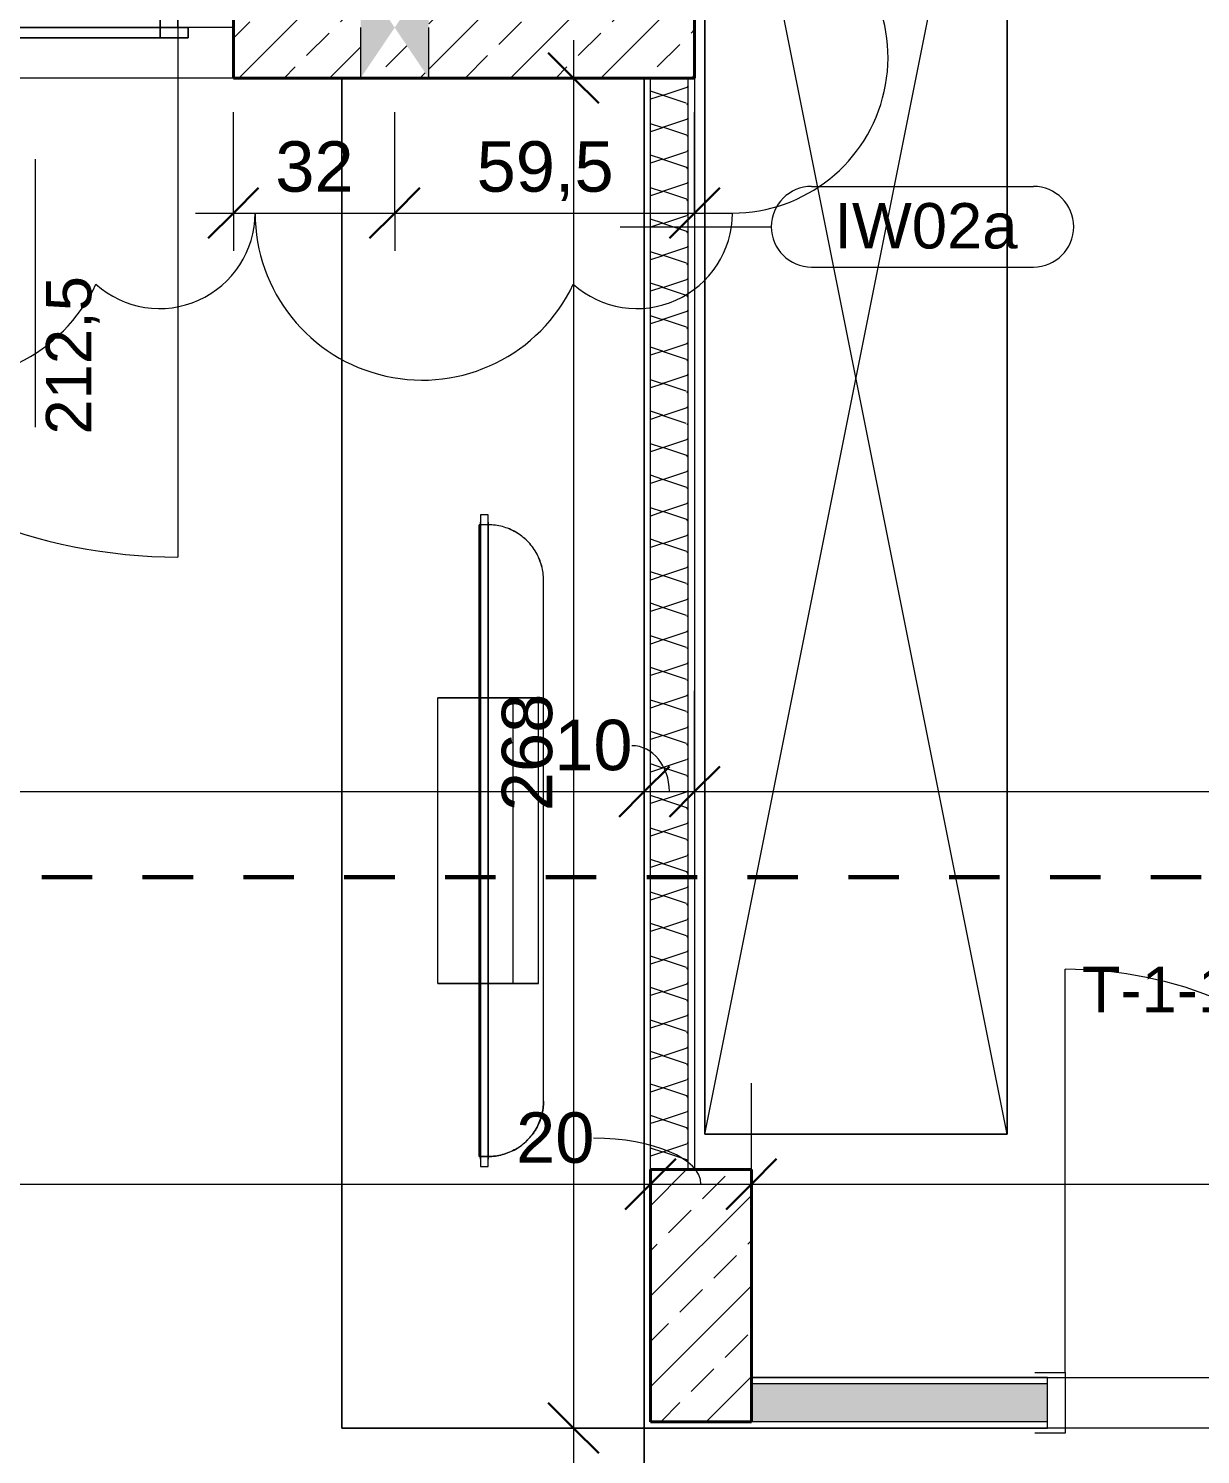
# Model space of a CAD drawing. Header units: metres. Extents: x 3.2 to 50, y 58.8 to 100.4.
# Drawn here: x 24.436 to 26.761, y 83.728 to 86.556 of the extents above; entities that cross this region are included whole.
import ezdxf

# ---------------------------------------------------------------- set-up
doc = ezdxf.new("R2010")
doc.units = ezdxf.units.M
doc.linetypes.add('Achse', pattern=[0.009, 0.005, -0.002, 0, -0.002])
doc.linetypes.add('Verdeckt', pattern=[0.003, 0.002, -0.001])
for name, color, linetype, lineweight in [('A-DETL-GENF_', 92, 'Continuous', 13), ('A-GLAZ-IDEN_', 152, 'Continuous', 9), ('A_2D', 7, 'Continuous', 13), ('A_Bemassung-50_', 4, 'Continuous', 9), ('A_Bemassung_', 4, 'Continuous', 9), ('A_Beschriftung_', 7, 'Continuous', 9), ('A_Decken', 8, 'Continuous', 13), ('A_Durchbruch', 7, 'Verdeckt', 5), ('A_Moebel', 6, 'Continuous', 13), ('A_Raeume', 7, 'Continuous', 13), ('A_Raeume_', 7, 'Continuous', 5), ('A_Tueren', 31, 'Continuous', 13), ('A_Waende', 7, 'Continuous', 13), ('G-ANNO-REVC_', 71, 'Continuous', 9), ('G-ANNO-SYMB_', 111, 'Continuous', 9)]:
    doc.layers.add(name, color=color, linetype=linetype, lineweight=lineweight)
doc.styles.add('Arial_2', font='arial.ttf', dxfattribs={"height": 0.09})
doc.styles.add('Arial_5', font='arial.ttf', dxfattribs={"height": 0.1})
doc.dimstyles.new('WGA-Bemaßung', dxfattribs={"dimscale": 0.3048, "dimtxt": 0.102026, "dimasz": 0.328084, "dimexe": 0.246063, "dimexo": 0.0625, "dimgap": 0.04101, "dimtad": 1, "dimdec": 1, "dimlfac": 100, "dimrnd": 0.5, "dimdsep": 46, "dimtxsty": 'Arial_5', "dimblk1": 'OBLIQUE', "dimblk2": 'OBLIQUE', "dimsah": 1, "dimcen": 0.09, "dimdle": 0.246063, "dimazin": 2, "dimtfac": 1, "dimtdec": 4, "dimtix": 1, "dimtmove": 0, "dimatfit": 3, "dimfxl": 0.656168, "dimfxlon": 1, "dimtvp": 1, "dimtolj": 1, "dimtzin": 0, "dimarcsym": 2})
doc.dimstyles.new('WGA-Bemaßung_2', dxfattribs={"dimscale": 0.3048, "dimtxt": 0.102026, "dimasz": 0.328084, "dimexe": 0.246063, "dimexo": 0.0625, "dimgap": 0.04101, "dimtad": 1, "dimdec": 1, "dimlfac": 100, "dimrnd": 0.5, "dimdsep": 46, "dimtxsty": 'Arial_5', "dimblk1": 'OBLIQUE', "dimblk2": 'OBLIQUE', "dimsah": 1, "dimcen": 0.09, "dimdle": 0.246063, "dimazin": 2, "dimtfac": 1, "dimtdec": 4, "dimtix": 1, "dimtmove": 1, "dimatfit": 3, "dimfxl": 0.656168, "dimfxlon": 1, "dimtvp": 1, "dimtolj": 1, "dimtzin": 0, "dimarcsym": 2})
doc.dimstyles.new('WGA-Bemaßung_3', dxfattribs={"dimscale": 0.3048, "dimtxt": 0.102026, "dimasz": 0.328084, "dimexe": 0.246063, "dimexo": 0.0625, "dimgap": 0.04101, "dimtad": 1, "dimdec": 1, "dimlfac": 100, "dimrnd": 0.5, "dimdsep": 46, "dimtxsty": 'Arial_5', "dimblk1": 'OBLIQUE', "dimblk2": 'OBLIQUE', "dimsah": 1, "dimcen": 0.09, "dimdle": 0.246063, "dimazin": 2, "dimtfac": 1, "dimtdec": 4, "dimtix": 1, "dimtmove": 0, "dimatfit": 3, "dimfxl": 0.656168, "dimfxlon": 1, "dimtvp": 1, "dimtolj": 1, "dimtzin": 0, "dimarcsym": 2})
pattern_1 = [(45, (0, 0), (-0.08980256, 0.08980256), []), (45, (0.0898, 0), (-0.08980256, 0.08980256), [0.0635, -0.03175])]

# ---------------------------------------------------------------- blocks, each defined once
blk = doc.blocks.new('UZ_D1 - SL_0800x2000_Zimmertür_Stahlzarge_GK-7175508-263_PP_01OG_BT1')
at = {"layer": 'A_Tueren', "lineweight": 5}
for p, q in [((-0.4, 0.06), (-0.46, 0.06)), ((-0.4, -0.06), (-0.4, 0.06)), ((0.4, 0.06), (0.46, 0.06)), ((0.4, -0.06), (0.4, 0.06)), ((-0.46, -0.06), (-0.4, -0.06)), ((0.46, -0.06), (0.4, -0.06)), ((0.4, -0.06), (0.4, -0.86))]:
    blk.add_line(p, q, dxfattribs=at)
blk.add_arc((0.4, -0.06), 0.8, 180, 270, dxfattribs=at)
blk = doc.blocks.new('Moeb_Schrank - Sideboard_50cm-3957478-263_PP_01OG_BT1')
at = {"layer": 'A_Moebel', "color": 8}
for p, q in [((2.6775, 0.6), (0, 0.6)), ((0, 0.6), (0, 0)), ((0, 0), (0, 0.6)), ((0, 0.6), (2.6775, 0.6)), ((2.6775, 0.6), (2.6775, 0)), ((2.6775, 0), (0, 0))]:
    blk.add_line(p, q, dxfattribs=at)
blk = doc.blocks.new('Moeb_TV - 48 Zoll-V18-263_PP_01OG_BT1')
at = {"layer": 'A_Moebel', "lineweight": 5}
for p, q in [((0.5126, 0.0585), (-0.5205, 0.0585)), ((0.5126, 0.0585), (-0.5205, 0.0585)), ((-0.2872, -0.0015), (-0.2872, 0.0485)), ((-0.2872, 0.0485), (-0.2872, -0.0515)), ((0.2793, 0.0485), (-0.2872, 0.0485)), ((0.2793, 0.0485), (0.2793, -0.0015)), ((0.2793, -0.0515), (0.2793, 0.0485)), ((-0.2872, -0.0515), (-0.2872, -0.0015)), ((0.2793, -0.0015), (-0.2872, -0.0015)), ((0.2793, -0.0015), (0.2793, -0.0515)), ((-0.6505, -0.0515), (-0.6505, -0.0665)), ((-0.6499, -0.0515), (-0.6505, -0.0515)), ((-0.6355, -0.0515), (-0.6505, -0.0515)), ((-0.6484, -0.0515), (-0.6499, -0.0515)), ((-0.6461, -0.0515), (-0.6484, -0.0515)), ((-0.643, -0.0515), (-0.6461, -0.0515)), ((-0.6393, -0.0515), (-0.643, -0.0515)), ((-0.6355, -0.0515), (-0.6393, -0.0515)), ((-0.6305, -0.0515), (-0.6355, -0.0515)), ((-0.6355, -0.0515), (0.6276, -0.0515)), ((0.6226, -0.0515), (-0.6305, -0.0515)), ((-0.6305, -0.0515), (0.6226, -0.0515)), ((-0.6305, -0.0515), (-0.6305, -0.0665)), ((-0.6305, -0.0515), (-0.6305, -0.0665)), ((-0.2872, -0.0515), (-0.6305, -0.0515)), ((0.6226, -0.0515), (-0.6305, -0.0515)), ((-0.6305, -0.0515), (0.6226, -0.0515)), ((-0.6305, -0.0515), (-0.6305, -0.0665)), ((-0.6305, -0.0515), (-0.6305, -0.0665)), ((-0.6305, -0.0515), (0.6226, -0.0515)), ((0.6226, -0.0515), (-0.6305, -0.0515)), ((-0.2872, -0.0515), (-0.2872, -0.0665)), ((-0.2872, -0.0665), (-0.2872, -0.0515)), ((-0.2872, -0.0515), (0.2793, -0.0515)), ((-0.2872, -0.0515), (0.2793, -0.0515)), ((0.2793, -0.0515), (-0.2872, -0.0515)), ((0.2793, -0.0515), (0.2793, -0.0665)), ((0.2793, -0.0665), (0.2793, -0.0515)), ((0.6226, -0.0515), (0.2793, -0.0515)), ((0.6226, -0.0665), (0.6226, -0.0515)), ((0.6226, -0.0515), (0.6226, -0.0665)), ((0.6276, -0.0515), (0.6226, -0.0515)), ((0.6226, -0.0665), (0.6226, -0.0515)), ((0.6226, -0.0515), (0.6226, -0.0665)), ((0.6426, -0.0515), (0.6276, -0.0515)), ((0.6314, -0.0515), (0.6276, -0.0515)), ((0.6351, -0.0515), (0.6314, -0.0515)), ((0.6382, -0.0515), (0.6351, -0.0515)), ((0.6406, -0.0515), (0.6382, -0.0515)), ((0.6421, -0.0515), (0.6406, -0.0515)), ((0.6426, -0.0515), (0.6421, -0.0515)), ((0.6426, -0.0665), (0.6426, -0.0515)), ((-0.6505, -0.0665), (-0.6355, -0.0665)), ((-0.6505, -0.0665), (-0.6499, -0.0665)), ((-0.6499, -0.0665), (-0.6484, -0.0665)), ((-0.6484, -0.0665), (-0.6461, -0.0665)), ((-0.6461, -0.0665), (-0.643, -0.0665)), ((-0.643, -0.0665), (-0.6393, -0.0665)), ((-0.6393, -0.0665), (-0.6355, -0.0665)), ((0.6276, -0.0665), (-0.6355, -0.0665)), ((-0.6355, -0.0665), (-0.6305, -0.0665)), ((-0.6305, -0.0665), (-0.6305, -0.0695)), ((-0.6305, -0.0665), (-0.6305, -0.0695)), ((-0.6305, -0.0665), (-0.5705, -0.0665)), ((-0.5705, -0.0665), (-0.6305, -0.0665)), ((-0.6305, -0.0665), (0.6226, -0.0665)), ((0.6226, -0.0695), (-0.6305, -0.0695)), ((-0.6305, -0.0695), (-0.5705, -0.0695)), ((-0.5705, -0.0665), (0.5626, -0.0665)), ((0.5626, -0.0665), (-0.5705, -0.0665)), ((-0.5705, -0.0695), (-0.5705, -0.0665)), ((-0.5705, -0.0665), (-0.5705, -0.0695)), ((-0.5705, -0.0665), (0.5626, -0.0665)), ((0.5626, -0.0665), (-0.5705, -0.0665)), ((-0.5705, -0.0695), (0.5626, -0.0695)), ((-0.5705, -0.0695), (0.5626, -0.0695)), ((0.5626, -0.0695), (-0.5705, -0.0695)), ((-0.2872, -0.0665), (-0.2872, -0.0695)), ((-0.2872, -0.0695), (-0.2872, -0.0665)), ((-0.2872, -0.0695), (-0.2872, -0.1515)), ((-0.2872, -0.1515), (-0.2872, -0.0695)), ((0.2793, -0.0665), (0.2793, -0.0695)), ((0.2793, -0.0695), (0.2793, -0.0665)), ((0.2793, -0.0695), (0.2793, -0.1515)), ((0.2793, -0.1515), (0.2793, -0.0695)), ((0.5626, -0.0665), (0.5626, -0.0695)), ((0.5626, -0.0665), (0.5626, -0.0695)), ((0.5626, -0.0665), (0.6226, -0.0665)), ((0.6226, -0.0665), (0.5626, -0.0665)), ((0.5626, -0.0695), (0.6226, -0.0695)), ((0.6226, -0.0695), (0.6226, -0.0665)), ((0.6226, -0.0665), (0.6226, -0.0695)), ((0.6226, -0.0665), (0.6276, -0.0665)), ((0.6276, -0.0665), (0.6314, -0.0665)), ((0.6276, -0.0665), (0.6426, -0.0665)), ((0.6314, -0.0665), (0.6351, -0.0665)), ((0.6351, -0.0665), (0.6382, -0.0665)), ((0.6382, -0.0665), (0.6406, -0.0665)), ((0.6406, -0.0665), (0.6421, -0.0665)), ((0.6421, -0.0665), (0.6426, -0.0665)), ((0.2793, -0.1515), (-0.2872, -0.1515)), ((0.2793, -0.1515), (-0.2872, -0.1515))]:
    blk.add_line(p, q, dxfattribs=at)
for centre, start, end in [((-0.5205, -0.0515), 90, 105), ((0.5126, -0.0515), 75, 90), ((-0.5205, -0.0515), 120, 135), ((-0.5205, -0.0515), 105, 120), ((0.5126, -0.0515), 60, 75), ((0.5126, -0.0515), 45, 60), ((-0.5205, -0.0515), 150, 165), ((-0.5205, -0.0515), 135, 150), ((0.5126, -0.0515), 30, 45), ((0.5126, -0.0515), 15, 30), ((-0.5205, -0.0515), 165, 180), ((0.5126, -0.0515), 0, 15)]:
    blk.add_arc(centre, 0.11, start, end, dxfattribs=at)
for points in [[(-0.5205, 0.0585), (-0.5254, 0.0585), (-0.535, 0.0579), (-0.549, 0.0551), (-0.5604, 0.0512), (-0.5692, 0.0473), (-0.5755, 0.0439), (-0.5816, 0.0401), (-0.5875, 0.0359), (-0.5931, 0.0313), (-0.5983, 0.0264), (-0.6032, 0.0211), (-0.6078, 0.0156), (-0.612, 0.0097), (-0.617, 0.0015), (-0.6224, -0.0092), (-0.6286, -0.0275), (-0.6304, -0.0419), (-0.6305, -0.0515)], [(0.5126, 0.0585), (0.5174, 0.0585), (0.527, 0.0579), (0.5411, 0.0551), (0.5525, 0.0512), (0.5613, 0.0473), (0.5676, 0.0439), (0.5737, 0.0401), (0.5796, 0.0359), (0.5851, 0.0313), (0.5904, 0.0264), (0.5953, 0.0211), (0.5999, 0.0156), (0.6041, 0.0097), (0.6092, 0.0015), (0.6145, -0.0092), (0.6207, -0.0275), (0.6226, -0.0419), (0.6226, -0.0515)]]:
    blk.add_open_spline(points, degree=3, knots=[0, 0, 0, 0, 0.083333, 0.166667, 0.25, 0.291667, 0.333333, 0.375, 0.416667, 0.458333, 0.5, 0.541667, 0.583333, 0.625, 0.666667, 0.75, 0.833333, 1, 1, 1, 1], dxfattribs=at)
blk = doc.blocks.new('Moeb_Schrank - Schrank_2m_60cm-8020027-263_PP_01OG_BT1')
at = {"layer": 'A_Moebel', "color": 8}
for p, q in [((0, 0), (3, 0.6)), ((0, 0.6), (3, 0)), ((3, 0.6), (0, 0.6)), ((0, 0.6), (0, 0)), ((0, 0), (0, 0.6)), ((0, 0.6), (3, 0.6)), ((0, 0), (3, 0)), ((3, 0), (0, 0))]:
    blk.add_line(p, q, dxfattribs=at)
blk = doc.blocks.new('Allg_Nachströmöffnung1 - DN 135-10778190-263_PP_01OG_BT1')
at = {"layer": 'A-DETL-GENF_', "linetype": 'Verdeckt', "lineweight": 5}
for points in [[(0.125, 0), (0.0575, 0.1), (0.0575, -0.1), (0.0837, -0.0612)], [(0.1925, 0.0426), (0.1925, 0.1), (0.125, 0), (0.1925, -0.1), (0.1925, -0.0612)]]:
    blk.add_hatch(color=256, dxfattribs=at).paths.add_polyline_path(points)
at = {"layer": 'A_Durchbruch'}
for p, q in [((0.0575, 0.1), (0.0575, -0.26)), ((0.1925, 0.1), (0.1925, -0.26))]:
    blk.add_line(p, q, dxfattribs=at)
blk = doc.blocks.new('Fens_Tuer_2tlg - DK_DF_SL_1770x2680_Terrassentür-10215667-263_PP_01OG_BT1')
at = {"layer": 'A_2D', "lineweight": 5}
for p, q in [((-0.775, 0), (-0.775, 1.05)), ((-0.885, 0.1), (0.885, 0.1)), ((-0.885, 0.1), (0.885, 0.1)), ((-0.885, 0.1), (0.885, 0.1)), ((-0.885, -0.1), (-0.885, 0.1)), ((-0.885, 0.1), (-0.885, -0.1)), ((0.885, 0.1), (0.885, -0.1)), ((0.885, -0.1), (0.885, 0.1)), ((-0.795, 0.02), (-0.74, 0.02)), ((-0.795, 0), (-0.795, 0.02)), ((-0.795, 0.02), (-0.795, 0)), ((0.295, 0.02), (-0.795, 0.02)), ((-0.74, 0.02), (-0.74, -0.07)), ((-0.74, -0.07), (-0.74, 0.02)), ((-0.74, 0.02), (0.24, 0.02)), ((0.24, 0.02), (0.295, 0.02)), ((0.24, -0.07), (0.24, 0.02)), ((0.24, -0.07), (0.24, 0.02)), ((0.295, 0.02), (0.295, 0)), ((0.295, 0.02), (0.295, 0)), ((-0.885, -0.1), (-0.885, 0)), ((-0.885, 0), (-0.775, 0)), ((-0.885, 0), (0.885, 0)), ((-0.885, -0.1), (-0.885, 0)), ((-0.775, 0), (-0.795, 0)), ((-0.795, 0), (0.295, 0)), ((-0.775, -0.07), (-0.775, 0)), ((-0.775, 0), (-0.775, -0.07)), ((0.275, 0), (-0.775, 0)), ((-0.775, 0), (-0.775, -0.1)), ((0.275, 0), (-0.775, 0)), ((-0.775, -0.1), (-0.775, 0)), ((-0.74, -0.018), (0.24, -0.018)), ((-0.74, -0.032), (-0.74, -0.018)), ((-0.74, -0.018), (-0.74, -0.032)), ((0.24, -0.018), (-0.74, -0.018)), ((0.24, -0.018), (0.24, -0.032)), ((0.24, -0.032), (0.24, -0.018)), ((0.275, 0), (0.275, -0.07)), ((0.295, 0), (0.275, 0)), ((0.275, 0), (0.275, -0.07)), ((0.275, -0.1), (0.275, 0)), ((0.275, 0), (0.385, 0)), ((0.275, -0.1), (0.275, 0)), ((0.385, 0), (0.385, -0.1)), ((0.775, 0), (0.385, 0)), ((0.385, -0.1), (0.385, 0)), ((0.775, -0.1), (0.775, 0)), ((0.775, 0), (0.885, 0)), ((0.775, -0.1), (0.775, 0)), ((0.885, 0), (0.885, -0.1)), ((0.885, -0.1), (0.885, 0)), ((0.24, -0.032), (-0.74, -0.032)), ((-0.74, -0.032), (0.24, -0.032)), ((0.385, -0.043), (0.775, -0.043)), ((0.385, -0.057), (0.385, -0.043)), ((0.385, -0.043), (0.385, -0.057)), ((0.775, -0.043), (0.385, -0.043)), ((0.775, -0.043), (0.775, -0.057)), ((0.775, -0.057), (0.775, -0.043)), ((-0.74, -0.07), (-0.775, -0.07)), ((-0.775, -0.07), (0.275, -0.07)), ((0.24, -0.07), (-0.74, -0.07)), ((0.275, -0.07), (0.24, -0.07)), ((0.775, -0.057), (0.385, -0.057)), ((0.385, -0.057), (0.775, -0.057)), ((-0.885, -0.1), (0.885, -0.1)), ((0.885, -0.1), (-0.885, -0.1)), ((-0.775, -0.1), (-0.885, -0.1)), ((0.885, -0.1), (-0.885, -0.1)), ((-0.775, -0.1), (0.275, -0.1)), ((0.385, -0.1), (0.275, -0.1)), ((0.385, -0.1), (0.775, -0.1)), ((0.885, -0.1), (0.775, -0.1)), ((-0.81, -0.26), (0.81, -0.26))]:
    blk.add_line(p, q, dxfattribs=at)
blk.add_arc((-0.775, 0), 1.05, 360, 90, dxfattribs=at)
blk = doc.blocks.new('BS_Fens_Tuer - unten-7645928-263_PP_01OG_BT1')
at = {"layer": 'A-GLAZ-IDEN_'}
blk.add_line((0, 0.000124), (0, -0.010513), dxfattribs=at)
blk = doc.blocks.new('BS_Wand_Lollipop - rechts_oben-2026913-263_PP_01OG_BT1')
at = {"layer": 'A_Beschriftung_'}
for p, q in [((0.0046, 0.0016), (0.0134, 0.0016)), ((-0.003, 0), (0.003, 0)), ((0.0046, -0.0016), (0.0134, -0.0016))]:
    blk.add_line(p, q, dxfattribs=at)
for centre, start, end in [((0.0046, 0), 90, 270), ((0.0134, 0), 270, 90)]:
    blk.add_arc(centre, 0.0016, start, end, dxfattribs=at)
blk = doc.blocks.new('DIMBLOCK292-263_PP_01OG_BT1')
at = {"layer": 'A_Bemassung-50_', "transparency": 16777216}
for p, q in [((22.3202, 85.0428), (22.3202, 85.2428)), ((25.6577, 85.0428), (25.6577, 85.2428)), ((22.3202, 85.0428), (25.6577, 85.0428)), ((22.3202, 85.0428), (22.3202, 84.9678)), ((25.6577, 85.0428), (25.6577, 84.9678))]:
    blk.add_line(p, q, dxfattribs=at)
at = {"layer": 'A_Bemassung-50_', "lineweight": 35, "transparency": 16777216}
for p, q in [((22.3202, 85.0428), (22.3702, 85.0928)), ((25.6577, 85.0428), (25.7077, 85.0928)), ((22.3202, 85.0428), (22.2702, 84.9928)), ((25.6577, 85.0428), (25.6077, 84.9928))]:
    blk.add_line(p, q, dxfattribs=at)
at = {"layer": 'A_Bemassung-50_', "color": 0, "transparency": 16777216, "insert": (23.8736, 85.1852), "char_height": 0.1, "width": 0.276883, "attachment_point": 1, "line_spacing_factor": 0.941778, "style": 'Arial_5'}
blk.add_mtext('334', dxfattribs=at)
blk = doc.blocks.new('_Oblique')
at = {"color": 0, "linetype": 'ByBlock', "lineweight": -2}
blk.add_line((-0.5, -0.5), (0.5, 0.5), dxfattribs=at)
blk = doc.blocks.new('DIMBLOCK293-263_PP_01OG_BT1')
at = {"layer": 'A_Bemassung-50_', "transparency": 16777216}
for p, q in [((25.6577, 85.0428), (25.6577, 85.2428)), ((25.7577, 85.0428), (25.7577, 85.2428)), ((25.6577, 85.0428), (25.7577, 85.0428)), ((25.6577, 85.0428), (25.6577, 84.9678)), ((25.7577, 85.0428), (25.7577, 84.9678))]:
    blk.add_line(p, q, dxfattribs=at)
at = {"layer": 'A_Bemassung-50_', "lineweight": 35, "transparency": 16777216}
for p, q in [((25.6577, 85.0428), (25.7077, 85.0928)), ((25.7577, 85.0428), (25.8077, 85.0928)), ((25.6577, 85.0428), (25.6077, 84.9928)), ((25.7577, 85.0428), (25.7077, 84.9928))]:
    blk.add_line(p, q, dxfattribs=at)
at = {"layer": 'A_Bemassung-50_', "transparency": 16777216}
blk.add_ellipse((25.633, 85.0428), major_axis=(0, 0.091), ratio=0.820809, start_param=4.712389, end_param=6.283185, dxfattribs=at)
at = {"layer": 'A_Bemassung-50_', "color": 0, "transparency": 16777216, "insert": (25.4792, 85.1852), "char_height": 0.1, "width": 0.184588, "attachment_point": 1, "line_spacing_factor": 0.941778, "style": 'Arial_5'}
blk.add_mtext('10', dxfattribs=at)
blk = doc.blocks.new('DIMBLOCK294-263_PP_01OG_BT1')
at = {"layer": 'A_Bemassung-50_', "transparency": 16777216}
for p, q in [((25.7577, 85.0428), (25.7577, 85.2428)), ((29.2977, 85.0428), (29.2977, 85.2428)), ((25.7577, 85.0428), (29.2977, 85.0428)), ((25.7577, 85.0428), (25.7577, 84.9678)), ((29.2977, 85.0428), (29.2977, 84.9678))]:
    blk.add_line(p, q, dxfattribs=at)
at = {"layer": 'A_Bemassung-50_', "lineweight": 35, "transparency": 16777216}
for p, q in [((25.7577, 85.0428), (25.8077, 85.0928)), ((29.2977, 85.0428), (29.3477, 85.0928)), ((25.7577, 85.0428), (25.7077, 84.9928)), ((29.2977, 85.0428), (29.2477, 84.9928))]:
    blk.add_line(p, q, dxfattribs=at)
at = {"layer": 'A_Bemassung-50_', "color": 0, "transparency": 16777216, "insert": (27.4123, 85.1852), "char_height": 0.1, "width": 0.276883, "attachment_point": 1, "line_spacing_factor": 0.941778, "style": 'Arial_5'}
blk.add_mtext('354', dxfattribs=at)
blk = doc.blocks.new('DIMBLOCK435-263_PP_01OG_BT1')
at = {"layer": 'A_Bemassung-50_', "transparency": 16777216}
for p, q in [((25.5174, 86.533), (25.5174, 83.7805)), ((25.5174, 86.458), (25.4424, 86.458)), ((25.5174, 86.458), (25.7174, 86.458)), ((25.5174, 83.7805), (25.4424, 83.7805)), ((25.5174, 83.7805), (25.7174, 83.7805))]:
    blk.add_line(p, q, dxfattribs=at)
at = {"layer": 'A_Bemassung-50_', "lineweight": 35, "transparency": 16777216}
for p, q in [((25.5174, 86.458), (25.4674, 86.508)), ((25.5174, 86.458), (25.5674, 86.408)), ((25.5174, 83.7805), (25.4674, 83.8305)), ((25.5174, 83.7805), (25.5674, 83.7305))]:
    blk.add_line(p, q, dxfattribs=at)
at = {"layer": 'A_Bemassung-50_', "color": 0, "transparency": 16777216, "insert": (25.3751, 85.0039), "char_height": 0.1, "width": 0.276883, "attachment_point": 1, "rotation": 90, "line_spacing_factor": 0.941778, "style": 'Arial_5'}
blk.add_mtext('268', dxfattribs=at)
blk = doc.blocks.new('DIMBLOCK436-263_PP_01OG_BT1')
at = {"layer": 'A_Bemassung-50_', "lineweight": 35, "transparency": 16777216}
for p, q in [((25.5174, 83.7805), (25.4674, 83.8305)), ((25.5174, 83.7805), (25.5674, 83.7305)), ((25.5174, 82.5805), (25.4674, 82.6305)), ((25.5174, 82.5805), (25.5674, 82.5305))]:
    blk.add_line(p, q, dxfattribs=at)
at = {"layer": 'A_Bemassung-50_', "transparency": 16777216}
for p, q in [((25.5174, 83.7805), (25.4424, 83.7805)), ((25.5174, 83.7805), (25.5174, 82.5805)), ((25.5174, 83.7805), (25.7174, 83.7805)), ((25.5174, 82.5805), (25.4424, 82.5805)), ((25.5174, 82.5805), (25.7174, 82.5805))]:
    blk.add_line(p, q, dxfattribs=at)
at = {"layer": 'A_Bemassung-50_', "color": 0, "transparency": 16777216, "insert": (25.3751, 83.0651), "char_height": 0.1, "width": 0.276883, "attachment_point": 1, "rotation": 90, "line_spacing_factor": 0.941778, "style": 'Arial_5'}
blk.add_mtext('120', dxfattribs=at)
blk = doc.blocks.new('DIMBLOCK479-263_PP_01OG_BT1')
at = {"layer": 'A_Bemassung-50_', "transparency": 16777216}
for p, q in [((22.2577, 84.2642), (22.2577, 84.4642)), ((25.6702, 84.2642), (25.6702, 84.4642)), ((22.2577, 84.2642), (25.6702, 84.2642)), ((22.2577, 84.2642), (22.2577, 84.1892)), ((25.6702, 84.2642), (25.6702, 84.1892))]:
    blk.add_line(p, q, dxfattribs=at)
at = {"layer": 'A_Bemassung-50_', "lineweight": 35, "transparency": 16777216}
for p, q in [((22.2577, 84.2642), (22.3077, 84.3142)), ((25.6702, 84.2642), (25.7202, 84.3142)), ((22.2577, 84.2642), (22.2077, 84.2142)), ((25.6702, 84.2642), (25.6202, 84.2142))]:
    blk.add_line(p, q, dxfattribs=at)
at = {"layer": 'A_Bemassung-50_', "color": 0, "transparency": 16777216, "insert": (23.7905, 84.4065), "char_height": 0.1, "width": 0.416266, "attachment_point": 1, "line_spacing_factor": 0.941778, "style": 'Arial_5'}
blk.add_mtext('341,5', dxfattribs=at)
blk = doc.blocks.new('DIMBLOCK480-263_PP_01OG_BT1')
at = {"layer": 'A_Bemassung-50_', "transparency": 16777216}
for p, q in [((25.6702, 84.2642), (25.6702, 84.4642)), ((25.8702, 84.2642), (25.8702, 84.4642)), ((25.6702, 84.2642), (25.8702, 84.2642)), ((25.6702, 84.2642), (25.6702, 84.1892)), ((25.8702, 84.2642), (25.8702, 84.1892))]:
    blk.add_line(p, q, dxfattribs=at)
at = {"layer": 'A_Bemassung-50_', "lineweight": 35, "transparency": 16777216}
for p, q in [((25.6702, 84.2642), (25.7202, 84.3142)), ((25.8702, 84.2642), (25.9202, 84.3142)), ((25.6702, 84.2642), (25.6202, 84.2142)), ((25.8702, 84.2642), (25.8202, 84.2142))]:
    blk.add_line(p, q, dxfattribs=at)
at = {"layer": 'A_Bemassung-50_', "transparency": 16777216}
blk.add_ellipse((25.5574, 84.2642), major_axis=(0.2128, 0), ratio=0.427538, start_param=0, end_param=1.570796, dxfattribs=at)
at = {"layer": 'A_Bemassung-50_', "color": 0, "transparency": 16777216, "insert": (25.4035, 84.4065), "char_height": 0.1, "width": 0.184588, "attachment_point": 1, "line_spacing_factor": 0.941778, "style": 'Arial_5'}
blk.add_mtext('20', dxfattribs=at)
blk = doc.blocks.new('DIMBLOCK481-263_PP_01OG_BT1')
at = {"layer": 'A_Bemassung-50_', "transparency": 16777216}
for p, q in [((25.8702, 84.2642), (25.8702, 84.4642)), ((32.4677, 84.2642), (32.4677, 84.4642)), ((25.8702, 84.2642), (32.4677, 84.2642)), ((25.8702, 84.2642), (25.8702, 84.1892)), ((32.4677, 84.2642), (32.4677, 84.1892))]:
    blk.add_line(p, q, dxfattribs=at)
at = {"layer": 'A_Bemassung-50_', "lineweight": 35, "transparency": 16777216}
for p, q in [((25.8702, 84.2642), (25.9202, 84.3142)), ((32.4677, 84.2642), (32.5177, 84.3142)), ((25.8702, 84.2642), (25.8202, 84.2142)), ((32.4677, 84.2642), (32.4177, 84.2142))]:
    blk.add_line(p, q, dxfattribs=at)
at = {"layer": 'A_Bemassung-50_', "color": 0, "transparency": 16777216, "insert": (29.0536, 84.4065), "char_height": 0.1, "width": 0.276883, "attachment_point": 1, "line_spacing_factor": 0.941778, "style": 'Arial_5'}
blk.add_mtext('660', dxfattribs=at)
blk = doc.blocks.new('DIMBLOCK638-263_PP_01OG_BT1')
at = {"layer": 'A_Bemassung-50_', "transparency": 16777216}
for p, q in [((24.8427, 86.1903), (24.8427, 86.3903)), ((25.1627, 86.1903), (25.1627, 86.3903)), ((24.7677, 86.1903), (25.1627, 86.1903)), ((24.8427, 86.1903), (24.8427, 86.1153)), ((25.1627, 86.1903), (25.1627, 86.1153))]:
    blk.add_line(p, q, dxfattribs=at)
at = {"layer": 'A_Bemassung-50_', "lineweight": 35, "transparency": 16777216}
for p, q in [((24.8427, 86.1903), (24.8927, 86.2403)), ((25.1627, 86.1903), (25.2127, 86.2403)), ((24.8427, 86.1903), (24.7927, 86.1403)), ((25.1627, 86.1903), (25.1127, 86.1403))]:
    blk.add_line(p, q, dxfattribs=at)
at = {"layer": 'A_Bemassung-50_', "color": 0, "transparency": 16777216, "insert": (24.9258, 86.3326), "char_height": 0.1, "width": 0.184588, "attachment_point": 1, "line_spacing_factor": 0.941778, "style": 'Arial_5'}
blk.add_mtext('32', dxfattribs=at)
blk = doc.blocks.new('DIMBLOCK639-263_PP_01OG_BT1')
at = {"layer": 'A_Bemassung-50_', "transparency": 16777216}
for p, q in [((25.1627, 86.1903), (25.1627, 86.3903)), ((25.7577, 86.1903), (25.7577, 86.3903)), ((25.1627, 86.1903), (25.8327, 86.1903)), ((25.1627, 86.1903), (25.1627, 86.1153)), ((25.7577, 86.1903), (25.7577, 86.1153))]:
    blk.add_line(p, q, dxfattribs=at)
at = {"layer": 'A_Bemassung-50_', "lineweight": 35, "transparency": 16777216}
for p, q in [((25.1627, 86.1903), (25.2127, 86.2403)), ((25.7577, 86.1903), (25.8077, 86.2403)), ((25.1627, 86.1903), (25.1127, 86.1403)), ((25.7577, 86.1903), (25.7077, 86.1403))]:
    blk.add_line(p, q, dxfattribs=at)
at = {"layer": 'A_Bemassung-50_', "color": 0, "transparency": 16777216, "insert": (25.3252, 86.3326), "char_height": 0.1, "width": 0.323972, "attachment_point": 1, "line_spacing_factor": 0.941778, "style": 'Arial_5'}
blk.add_mtext('59,5', dxfattribs=at)
blk = doc.blocks.new('Family - ___-11870166-263_PP_01OG_BT1')
at = {"layer": 'G-ANNO-REVC_'}
for centre, radius, start, end in [((25.8327, 86.4989), 0.3086, 270, 64.7912), ((24.2703, 86.1903), 0.3314, 180, 334.7912), ((24.6964, 86.1903), 0.1894, 228.1897, 0), ((25.2172, 86.1903), 0.3314, 180, 334.7912), ((25.6433, 86.1903), 0.1894, 228.1897, 0)]:
    blk.add_arc(centre, radius, start, end, dxfattribs=at)

msp = doc.modelspace()

# ---------------------------------------------------------------- hatches: boundary and pattern name
at = {"layer": 'A_Waende', "lineweight": 5}
h = msp.add_hatch(dxfattribs=at)
h.set_pattern_fill('FP_1', color=250, style=0, pattern_type=2)
h.set_pattern_definition(pattern_1)
h.paths.add_polyline_path([(25.1627, 86.558), (25.0952, 86.458), (25.2302, 86.458), (25.183, 86.5279)])
h.paths.add_polyline_path([(25.2302, 86.658), (25.0952, 86.658), (25.1627, 86.558), (25.183, 86.5881)])
h.paths.add_polyline_path([(25.6756, 86.458), (25.7577, 86.458), (25.7577, 86.658), (25.2302, 86.658), (25.2302, 86.458), (25.6702, 86.458)])
h.paths.add_polyline_path([(22.3027, 86.458), (23.0727, 86.458), (23.0727, 86.658), (22.2577, 86.658), (22.2577, 86.458)])
h.paths.add_polyline_path([(25.0577, 86.458), (25.0952, 86.458), (25.0952, 86.658), (24.8427, 86.658), (24.8427, 86.458), (24.8709, 86.458)])
h = msp.add_hatch(dxfattribs=at)
h.set_pattern_fill('FP_57', color=250, angle=45, style=0, pattern_type=2)
h.set_pattern_definition([(135, (25.75778, 85.37537), (-0.254, 0.1270034), [0.02245, -0.15715]), (135, (25.64676, 85.42274), (-0.254, 0.1270034), [0.02245, -0.15715]), (135, (25.75778, 85.439005), (-0.254, 0.1270034), [0.02245, -0.15715]), (135, (25.64676, 85.48638), (-0.254, 0.1270034), [0.02245, -0.15715]), (161.565, (25.741515, 85.39163), (-0.5079977, 0.1270007), [0.0502, -0.35141]), (161.565, (25.69414, 85.407893), (-0.5079977, 0.1270007), [0.0502, -0.35141]), (161.565, (25.741515, 85.45527), (-0.5079977, 0.1270007), [0.0502, -0.35141]), (161.565, (25.69414, 85.470118), (-0.5079977, 0.1270007), [0.0502, -0.35141]), (225, (25.64676, 85.39163), (0.254, 0.1270034), [0.02245, -0.15715]), (225, (25.75778, 85.439005), (0.254, 0.1270034), [0.02245, -0.15715]), (225, (25.64676, 85.45527), (0.254, 0.1270034), [0.02245, -0.15715]), (225, (25.75778, 85.502645), (0.254, 0.1270034), [0.02245, -0.15715]), (198.435, (25.69414, 85.407893), (0.5079977, 0.1270007), [0.0502, -0.35141]), (198.435, (25.741515, 85.42274), (0.5079977, 0.1270007), [0.0502, -0.35141]), (198.435, (25.69414, 85.470118), (0.5079977, 0.1270007), [0.0502, -0.35141]), (198.435, (25.741515, 85.48638), (0.5079977, 0.1270007), [0.0502, -0.35141])])
h.paths.add_polyline_path([(25.7452, 84.293), (25.7452, 86.458), (25.6702, 86.458), (25.6702, 84.293)])
h = msp.add_hatch(dxfattribs=at)
h.set_pattern_fill('FP_1', color=250, style=0, pattern_type=2)
h.set_pattern_definition(pattern_1)
h.paths.add_polyline_path([(25.7827, 83.793), (25.8702, 83.793), (25.8702, 84.293), (25.6702, 84.293), (25.6702, 83.793)])
h = msp.add_hatch(dxfattribs=at)
h.set_pattern_fill('FP_60', color=250, angle=-135, style=0, pattern_type=2)
h.set_pattern_definition([(225, (29.16886, 83.88054), (-0.1270034, -0.2539998), [0.02245, -0.15715]), (225, (29.12149, 83.76953), (-0.1270034, -0.2539998), [0.02245, -0.15715]), (225, (29.10522, 83.88054), (-0.1270034, -0.2539998), [0.02245, -0.15715]), (225, (29.05785, 83.76953), (-0.1270034, -0.2539998), [0.02245, -0.15715]), (251.565, (29.153305, 83.864986), (-0.1270007, -0.50799766), [0.0502, -0.35141]), (251.565, (29.13775, 83.816902), (-0.1270007, -0.50799766), [0.0502, -0.35141]), (251.565, (29.089666, 83.864986), (-0.1270007, -0.50799766), [0.0502, -0.35141]), (251.565, (29.07411, 83.816902), (-0.1270007, -0.50799766), [0.0502, -0.35141]), (315, (29.1526, 83.76953), (-0.1270034, 0.2539998), [0.02245, -0.15715]), (315, (29.10522, 83.88054), (-0.1270034, 0.2539998), [0.02245, -0.15715]), (315, (29.08967, 83.76882), (-0.1270034, 0.2539998), [0.02245, -0.15715]), (315, (29.04158, 83.88054), (-0.1270034, 0.2539998), [0.02245, -0.15715]), (288.435, (29.13775, 83.816902), (-0.1270007, 0.50799766), [0.0502, -0.35141]), (288.435, (29.121486, 83.86428), (-0.1270007, 0.50799766), [0.0502, -0.35141]), (288.435, (29.07411, 83.816902), (-0.1270007, 0.50799766), [0.0502, -0.35141]), (288.435, (29.057846, 83.86428), (-0.1270007, 0.50799766), [0.0502, -0.35141])])
h.paths.add_polyline_path([(25.89, 83.793), (26.4577, 83.793), (26.4577, 83.868), (25.8702, 83.868), (25.8702, 83.793)])
h.paths.add_polyline_path([(28.718, 83.793), (29.5627, 83.793), (29.5627, 83.868), (27.3277, 83.868), (27.3277, 83.793), (28.1277, 83.793)])
h.paths.add_polyline_path([(31.1722, 83.793), (32.4677, 83.793), (32.4677, 83.868), (30.4327, 83.868), (30.4327, 83.793), (30.9677, 83.793)])

# ---------------------------------------------------------------- linework, layer by layer
at = {"layer": 'A_Decken'}
msp.add_line((25.6577, 83.793), (25.6577, 83.793), dxfattribs=at)
at = {"layer": 'A_Raeume', "color": 8, "linetype": 'Verdeckt'}
for p, q in [((25.6577, 83.7867), (25.6577, 83.7805)), ((25.6577, 83.7805), (25.6577, 82.5805))]:
    msp.add_line(p, q, dxfattribs=at)
at = {"layer": 'A_Raeume_', "flags": 128}
for points in [[(29.2977, 87.458), (25.7577, 87.458), (25.7577, 86.558), (25.7577, 86.4564), (25.7577, 84.293), (25.8702, 84.293), (25.8702, 83.8805), (29.2977, 83.8805)], [(25.6577, 86.458), (22.3202, 86.458), (22.3202, 82.6355), (22.3202, 80.4355), (25.6577, 80.4355), (25.6577, 82.5805), (25.6577, 83.6337), (25.6577, 83.7867), (25.6577, 84.293)], [(25.8718, 83.7805), (25.8702, 83.7805), (25.6577, 83.7805), (25.6577, 82.5805), (25.7202, 82.5805), (27.6197, 82.5805), (27.7727, 82.5805), (29.0433, 82.5805), (30.8677, 82.5805), (30.8677, 83.7805), (29.3477, 83.7805)]]:
    msp.add_lwpolyline(points, close=True, dxfattribs=at)
at = {"layer": 'A_Waende', "color": 10, "lineweight": 50}
for p, q in [((25.7577, 87.458), (25.7577, 86.458)), ((24.8427, 86.658), (24.8427, 86.458)), ((25.7577, 86.458), (24.8427, 86.458)), ((25.6702, 83.793), (25.6702, 84.293)), ((25.6702, 84.293), (25.8702, 84.293)), ((25.8702, 84.293), (25.8702, 83.793)), ((25.6702, 83.793), (25.8702, 83.793))]:
    msp.add_line(p, q, dxfattribs=at)
at = {"layer": 'A_Waende'}
for p, q in [((25.6577, 83.7805), (25.6577, 86.458)), ((25.6702, 84.293), (25.6702, 86.458)), ((25.7452, 84.293), (25.7452, 86.458)), ((25.7577, 86.458), (25.7577, 84.293)), ((26.4577, 83.8805), (25.8702, 83.8805)), ((26.4577, 83.868), (25.8702, 83.868)), ((26.4577, 83.868), (26.4577, 83.8805)), ((25.6577, 83.7805), (26.4577, 83.7805)), ((26.4577, 83.793), (25.8702, 83.793)), ((26.4577, 83.7805), (26.4577, 83.793))]:
    msp.add_line(p, q, dxfattribs=at)
at = {"layer": 'A_Waende', "color": 250, "lineweight": 5}
msp.add_line((26.4577, 83.793), (26.4577, 83.868), dxfattribs=at)
at = {"layer": 'G-ANNO-SYMB_', "linetype": 'Achse', "lineweight": 70}
msp.add_line((4.4627, 84.8728), (45.4525, 84.8728), dxfattribs=at)

# ---------------------------------------------------------------- block references
at = {"layer": 'A-GLAZ-IDEN_', "xscale": 49.99999999999998, "yscale": 49.99999999999998, "zscale": 49.99999999999998}
msp.add_blockref('BS_Fens_Tuer - unten-7645928-263_PP_01OG_BT1', (24.4494, 86.2911), dxfattribs=at)
at = {"layer": 'A_2D', "lineweight": 5, "rotation": 180}
msp.add_blockref('Fens_Tuer_2tlg - DK_DF_SL_1770x2680_Terrassentür-10215667-263_PP_01OG_BT1', (23.9577, 86.558), dxfattribs=at)
at = {"layer": 'A_Beschriftung_', "xscale": 49.99999999999998, "yscale": 49.99999999999998, "zscale": 49.99999999999998}
msp.add_blockref('BS_Wand_Lollipop - rechts_oben-2026913-263_PP_01OG_BT1', (25.7598, 86.163), dxfattribs=at)
at = {"layer": 'A_Durchbruch', "rotation": 180}
msp.add_blockref('Allg_Nachströmöffnung1 - DN 135-10778190-263_PP_01OG_BT1', (25.2877, 86.558), dxfattribs=at)
at = {"layer": 'A_Moebel', "color": 8}
for name, p, rotation in [('Moeb_Schrank - Schrank_2m_60cm-8020027-263_PP_01OG_BT1', (26.3777, 84.363), 90.00000000000007), ('Moeb_Schrank - Sideboard_50cm-3957478-263_PP_01OG_BT1', (25.6577, 83.7805), 89.99999999999957)]:
    msp.add_blockref(name, p, dxfattribs=dict(at, rotation=rotation))
at = {"layer": 'A_Moebel', "color": 7, "rotation": 269.9999999999985}
msp.add_blockref('Moeb_TV - 48 Zoll-V18-263_PP_01OG_BT1', (25.3995, 84.9415), dxfattribs=at)
at = {"layer": 'A_Tueren', "rotation": 180}
msp.add_blockref('UZ_D1 - SL_0800x2000_Zimmertür_Stahlzarge_GK-7175508-263_PP_01OG_BT1', (26.8927, 83.8305), dxfattribs=at)
at = {"layer": 'G-ANNO-REVC_'}
msp.add_blockref('Family - ___-11870166-263_PP_01OG_BT1', (0, 0), dxfattribs=at)

# ---------------------------------------------------------------- texts
at = {"layer": 'A-GLAZ-IDEN_', "insert": (24.4708, 85.7507), "char_height": 0.09, "width": 0.376793, "attachment_point": 1, "rotation": 90, "style": 'Arial_2'}
msp.add_mtext('212,5', dxfattribs=at)
at = {"layer": 'A_Beschriftung_', "char_height": 0.09, "attachment_point": 1, "style": 'Arial_2'}
for s, insert, width in [('IW02a', (26.0349, 86.21), 0.43692), ('T-1-1OG-019', (26.5258, 84.6952), 0.889873)]:
    msp.add_mtext(s, dxfattribs=dict(at, insert=insert, width=width))

# ---------------------------------------------------------------- dimensions: what is measured, and where the dimension line sits
at = {"layer": 'A_Bemassung_'}
for base, p1, p2, override, picture, middle in [((25.5174206915, 83.7804984321), (25.7174206915, 86.4579984321), (25.7174206915, 83.7804984321), {"dimpost": '<>', "dimfxl": 2.6775}, 'DIMBLOCK435-263_PP_01OG_BT1', (25.4538633924, 85.1192484321)), ((25.5174, 82.5805), (25.7174, 83.7805), (25.7174, 82.5805), {"dimpost": '<>', "dimfxl": 1.2}, 'DIMBLOCK436-263_PP_01OG_BT1', (25.4539, 83.1805))]:
    dim = msp.add_linear_dim(base=base, p1=p1, p2=p2, angle=90, dimstyle='WGA-Bemaßung_3', override=override, dxfattribs=at)
    dim.commit()
    dim.dimension.update_dxf_attribs({"geometry": picture, "text_midpoint": middle})
for base, p1, p2, dimstyle, override, picture, middle in [((25.1627, 86.1903), (24.8427, 86.3903), (25.1627, 86.3903), 'WGA-Bemaßung_3', {"dimpost": '<>', "dimfxl": 0.32}, 'DIMBLOCK638-263_PP_01OG_BT1', (25.0027, 86.2539)), ((25.7577, 86.1903), (25.1627, 86.3903), (25.7577, 86.3903), 'WGA-Bemaßung_3', {"dimpost": '<>', "dimfxl": 0.595}, 'DIMBLOCK639-263_PP_01OG_BT1', (25.4602, 86.2539)), ((25.6576682485, 85.0428489289), (22.3201682485, 85.2428489289), (25.6576682485, 85.2428489289), 'WGA-Bemaßung', {"dimpost": '<>', "dimfxl": 3.3375}, 'DIMBLOCK292-263_PP_01OG_BT1', (23.9889182485, 85.1064403344)), ((29.2977, 85.0428), (25.7577, 85.2428), (29.2977, 85.2428), 'WGA-Bemaßung', {"dimpost": '<>', "dimfxl": 3.54}, 'DIMBLOCK294-263_PP_01OG_BT1', (27.5277, 85.1064)), ((25.6701682485, 84.2642000686), (22.2576682485, 84.4642000686), (25.6701682485, 84.4642000686), 'WGA-Bemaßung_3', {"dimpost": '<>', "dimfxl": 3.4125}, 'DIMBLOCK479-263_PP_01OG_BT1', (23.9639182485, 84.3277914741)), ((32.4676682485, 84.2642000686), (25.8701682485, 84.4642000686), (32.4676682485, 84.4642000686), 'WGA-Bemaßung_3', {"dimpost": '<>', "dimfxl": 6.5975}, 'DIMBLOCK481-263_PP_01OG_BT1', (29.1689182485, 84.3277573676))]:
    dim = msp.add_linear_dim(base=base, p1=p1, p2=p2, dimstyle=dimstyle, override=override, dxfattribs=at)
    dim.commit()
    dim.dimension.update_dxf_attribs({"geometry": picture, "text_midpoint": middle})
for base, p1, p2, override, picture, middle in [((25.7577, 85.0428), (25.6577, 85.2428), (25.7577, 85.2428), {"dimpost": '<>', "dimfxl": 0.1}, 'DIMBLOCK293-263_PP_01OG_BT1', (25.5715, 85.1185)), ((25.8702, 84.2642), (25.6702, 84.4642), (25.8702, 84.4642), {"dimpost": '<>', "dimfxl": 0.2}, 'DIMBLOCK480-263_PP_01OG_BT1', (25.4958, 84.3399))]:
    dim = msp.add_linear_dim(base=base, p1=p1, p2=p2, dimstyle='WGA-Bemaßung_2', override=override, dxfattribs=at)
    dim.commit()
    dim.dimension.update_dxf_attribs({"geometry": picture, "text_midpoint": middle, "dimtype": 160})

doc.saveas('drawing.dxf')
